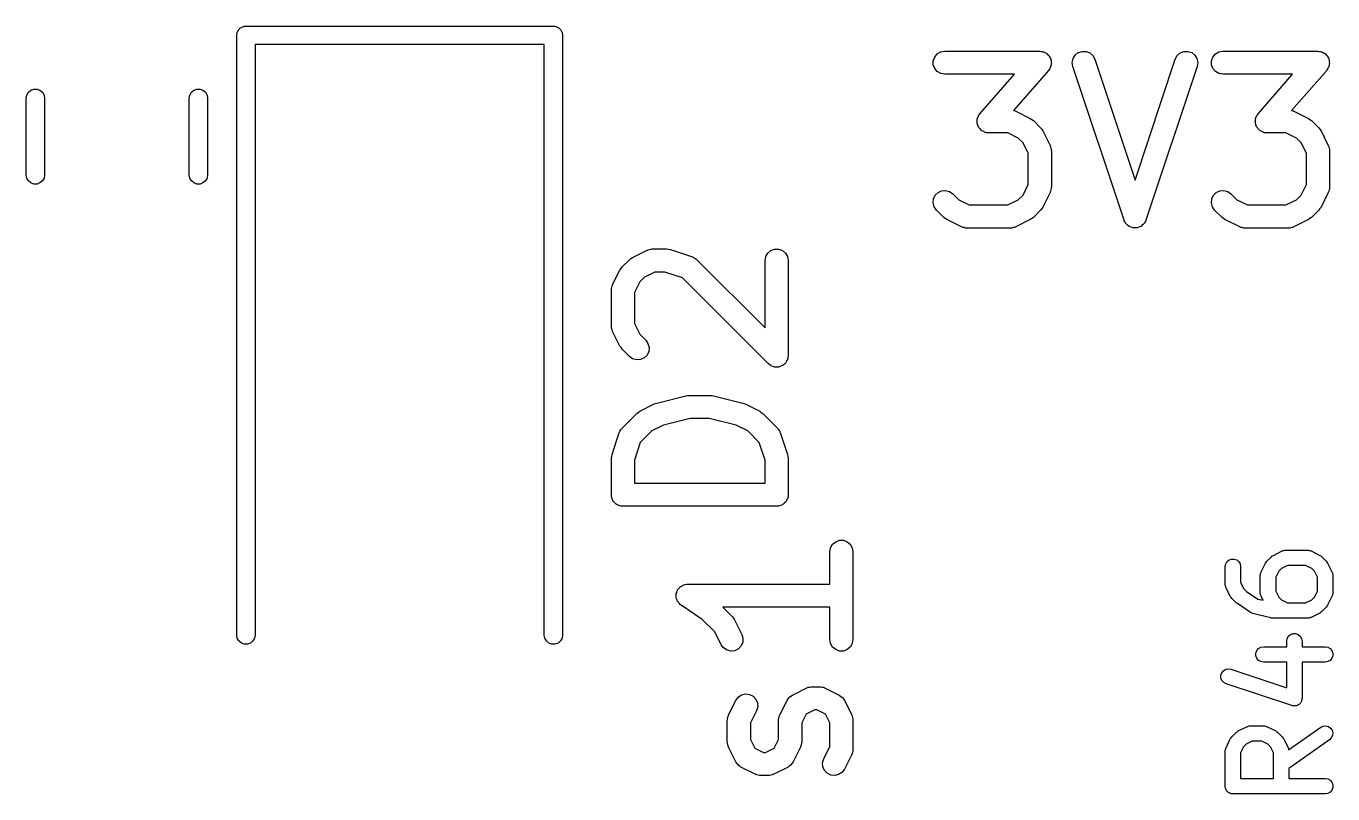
# Model space of a CAD drawing. Extents: x 83.4 to 168.1, y -157.3 to -85.4.
# Drawn here: x 112.59 to 121.09, y -116.19 to -111.19 of the extents above; entities that cross this region are included whole.
import ezdxf

# ---------------------------------------------------------------- set-up
doc = ezdxf.new("R2010")
doc.units = 0
doc.header["$MEASUREMENT"] = 0
doc.layers.add('BLACK', color=7, linetype='CONTINUOUS')

msp = doc.modelspace()

# ---------------------------------------------------------------- linework, layer by layer
at = {"layer": 'Black'}
for p, q in [((113.965, -111.244), (113.967, -111.24)), ((113.965, -111.25), (113.965, -111.244)), ((113.965, -111.255), (113.965, -111.25)), ((113.965, -115.155), (113.965, -111.255)), ((113.967, -111.24), (113.968, -111.234)), ((113.968, -111.234), (113.971, -111.23)), ((113.971, -111.23), (113.973, -111.225)), ((113.973, -111.225), (113.976, -111.221)), ((113.976, -111.221), (113.979, -111.216)), ((113.979, -111.216), (113.983, -111.213)), ((113.983, -111.213), (113.986, -111.209)), ((113.986, -111.209), (113.99, -111.206)), ((113.99, -111.206), (113.995, -111.203)), ((113.995, -111.203), (113.999, -111.201)), ((113.999, -111.201), (114.004, -111.199)), ((114.004, -111.199), (114.009, -111.198)), ((114.009, -111.198), (114.014, -111.196)), ((114.014, -111.196), (114.019, -111.196)), ((114.019, -111.196), (114.025, -111.195)), ((114.025, -111.195), (116.025, -111.195)), ((116.025, -111.195), (116.03, -111.196)), ((116.03, -111.196), (116.035, -111.196)), ((116.035, -111.196), (116.04, -111.198)), ((116.04, -111.198), (116.045, -111.199)), ((116.045, -111.199), (116.05, -111.201)), ((116.05, -111.201), (116.055, -111.203)), ((116.055, -111.203), (116.059, -111.206)), ((116.059, -111.206), (116.063, -111.209)), ((116.063, -111.209), (116.066, -111.213)), ((116.066, -111.213), (116.07, -111.216)), ((116.07, -111.216), (116.073, -111.221)), ((116.073, -111.221), (116.076, -111.225)), ((116.076, -111.225), (116.078, -111.23)), ((116.078, -111.23), (116.081, -111.234)), ((116.081, -111.234), (116.082, -111.24)), ((116.082, -111.24), (116.084, -111.244)), ((116.084, -111.244), (116.084, -111.25)), ((116.084, -111.25), (116.085, -111.255)), ((116.085, -111.255), (116.085, -115.155)), ((115.965, -111.315), (114.085, -111.315)), ((114.085, -111.315), (114.085, -115.155)), ((115.965, -115.155), (115.965, -111.315)), ((118.496, -111.42), (118.505, -111.396)), ((118.496, -111.446), (118.496, -111.42)), ((118.505, -111.396), (118.522, -111.376)), ((118.522, -111.376), (118.544, -111.363)), ((118.544, -111.363), (118.57, -111.358)), ((118.57, -111.358), (119.189, -111.358)), ((119.189, -111.358), (119.196, -111.36)), ((119.196, -111.36), (119.203, -111.36)), ((119.203, -111.36), (119.209, -111.362)), ((119.209, -111.362), (119.214, -111.363)), ((119.214, -111.363), (119.221, -111.366)), ((119.221, -111.366), (119.228, -111.369)), ((119.228, -111.369), (119.232, -111.373)), ((119.232, -111.373), (119.237, -111.376)), ((119.237, -111.376), (119.242, -111.381)), ((119.242, -111.381), (119.247, -111.386)), ((119.247, -111.386), (119.25, -111.391)), ((119.25, -111.391), (119.254, -111.396)), ((119.254, -111.396), (119.256, -111.403)), ((119.256, -111.403), (119.26, -111.409)), ((119.26, -111.409), (119.261, -111.415)), ((119.261, -111.415), (119.263, -111.42)), ((119.263, -111.42), (119.263, -111.428)), ((119.263, -111.428), (119.264, -111.435)), ((119.264, -111.435), (119.263, -111.44)), ((119.4, -111.431), (119.405, -111.406)), ((119.403, -111.457), (119.4, -111.431)), ((119.405, -111.406), (119.418, -111.384)), ((119.418, -111.384), (119.439, -111.367)), ((119.439, -111.367), (119.464, -111.359)), ((119.464, -111.359), (119.49, -111.36)), ((119.49, -111.36), (119.514, -111.369)), ((119.514, -111.369), (119.533, -111.387)), ((119.533, -111.387), (119.546, -111.41)), ((119.546, -111.41), (119.808, -112.196)), ((119.808, -112.196), (120.07, -111.41)), ((120.07, -111.41), (120.082, -111.387)), ((120.082, -111.387), (120.102, -111.369)), ((120.102, -111.369), (120.126, -111.36)), ((120.126, -111.36), (120.152, -111.359)), ((120.152, -111.359), (120.177, -111.367)), ((120.177, -111.367), (120.197, -111.384)), ((120.197, -111.384), (120.211, -111.406)), ((120.211, -111.406), (120.216, -111.431)), ((120.216, -111.431), (120.212, -111.457)), ((120.305, -111.42), (120.314, -111.396)), ((120.305, -111.446), (120.305, -111.42)), ((120.314, -111.396), (120.331, -111.376)), ((120.331, -111.376), (120.354, -111.363)), ((120.354, -111.363), (120.379, -111.358)), ((120.379, -111.358), (120.998, -111.358)), ((120.998, -111.358), (121.006, -111.36)), ((121.006, -111.36), (121.013, -111.36)), ((121.013, -111.36), (121.018, -111.362)), ((121.018, -111.362), (121.024, -111.363)), ((121.024, -111.363), (121.03, -111.366)), ((121.03, -111.366), (121.037, -111.369)), ((121.037, -111.369), (121.042, -111.373)), ((121.042, -111.373), (121.047, -111.376)), ((121.047, -111.376), (121.051, -111.381)), ((121.051, -111.381), (121.057, -111.386)), ((121.057, -111.386), (121.06, -111.391)), ((121.06, -111.391), (121.063, -111.396)), ((121.063, -111.396), (121.066, -111.403)), ((121.066, -111.403), (121.069, -111.409)), ((121.069, -111.409), (121.07, -111.415)), ((121.07, -111.415), (121.072, -111.42)), ((121.072, -111.42), (121.072, -111.428)), ((121.072, -111.428), (121.073, -111.435)), ((121.073, -111.435), (121.072, -111.44)), ((118.505, -111.471), (118.496, -111.446)), ((118.522, -111.491), (118.505, -111.471)), ((118.544, -111.504), (118.522, -111.491)), ((118.57, -111.508), (118.544, -111.504)), ((119.024, -111.508), (118.57, -111.508)), ((118.799, -111.765), (119.024, -111.508)), ((119.245, -111.483), (119.018, -111.743)), ((119.249, -111.476), (119.245, -111.483)), ((119.254, -111.471), (119.249, -111.476)), ((119.256, -111.465), (119.254, -111.471)), ((119.259, -111.46), (119.256, -111.465)), ((119.26, -111.453), (119.259, -111.46)), ((119.263, -111.446), (119.26, -111.453)), ((119.263, -111.44), (119.263, -111.446)), ((119.737, -112.457), (119.403, -111.457)), ((120.212, -111.457), (119.879, -112.457)), ((120.314, -111.471), (120.305, -111.446)), ((120.331, -111.491), (120.314, -111.471)), ((120.354, -111.504), (120.331, -111.491)), ((120.379, -111.508), (120.354, -111.504)), ((120.833, -111.508), (120.379, -111.508)), ((120.609, -111.765), (120.833, -111.508)), ((121.055, -111.483), (120.827, -111.743)), ((121.059, -111.476), (121.055, -111.483)), ((121.063, -111.471), (121.059, -111.476)), ((121.065, -111.465), (121.063, -111.471)), ((121.068, -111.46), (121.065, -111.465)), ((121.07, -111.453), (121.068, -111.46)), ((121.072, -111.446), (121.07, -111.453)), ((121.072, -111.44), (121.072, -111.446)), ((112.625, -111.611), (112.645, -111.604)), ((112.645, -111.604), (112.666, -111.604)), ((112.666, -111.604), (112.685, -111.611)), ((113.685, -111.611), (113.705, -111.604)), ((113.705, -111.604), (113.726, -111.604)), ((113.726, -111.604), (113.745, -111.611)), ((112.595, -111.663), (112.599, -111.643)), ((112.595, -112.163), (112.595, -111.663)), ((112.599, -111.643), (112.61, -111.625)), ((112.61, -111.625), (112.625, -111.611)), ((112.685, -111.611), (112.701, -111.625)), ((112.701, -111.625), (112.712, -111.643)), ((112.712, -111.643), (112.715, -111.663)), ((112.715, -111.663), (112.715, -112.163)), ((113.655, -111.663), (113.659, -111.643)), ((113.655, -112.163), (113.655, -111.663)), ((113.659, -111.643), (113.67, -111.625)), ((113.67, -111.625), (113.685, -111.611)), ((113.745, -111.611), (113.761, -111.625)), ((113.761, -111.625), (113.772, -111.643)), ((113.772, -111.643), (113.775, -111.663)), ((113.775, -111.663), (113.775, -112.163)), ((118.791, -111.777), (118.795, -111.771)), ((118.795, -111.771), (118.799, -111.765)), ((119.018, -111.743), (119.024, -111.744)), ((119.024, -111.744), (119.028, -111.746)), ((119.028, -111.746), (119.032, -111.747)), ((119.032, -111.747), (119.127, -111.795)), ((120.6, -111.777), (120.605, -111.771)), ((120.605, -111.771), (120.609, -111.765)), ((120.827, -111.743), (120.834, -111.744)), ((120.834, -111.744), (120.837, -111.746)), ((120.837, -111.746), (120.841, -111.747)), ((120.841, -111.747), (120.937, -111.795)), ((118.781, -111.813), (118.782, -111.807)), ((118.782, -111.82), (118.781, -111.813)), ((118.782, -111.801), (118.784, -111.794)), ((118.782, -111.807), (118.782, -111.801)), ((118.782, -111.827), (118.782, -111.82)), ((118.784, -111.833), (118.782, -111.827)), ((118.784, -111.794), (118.786, -111.787)), ((118.785, -111.838), (118.784, -111.833)), ((118.788, -111.845), (118.785, -111.838)), ((118.786, -111.787), (118.789, -111.782)), ((118.791, -111.852), (118.788, -111.845)), ((118.789, -111.782), (118.791, -111.777)), ((118.794, -111.856), (118.791, -111.852)), ((118.797, -111.861), (118.794, -111.856)), ((119.127, -111.795), (119.137, -111.802)), ((119.137, -111.802), (119.147, -111.809)), ((119.147, -111.809), (119.194, -111.856)), ((119.194, -111.856), (119.201, -111.866)), ((120.59, -111.813), (120.591, -111.807)), ((120.591, -111.82), (120.59, -111.813)), ((120.591, -111.801), (120.594, -111.794)), ((120.591, -111.807), (120.591, -111.801)), ((120.591, -111.827), (120.591, -111.82)), ((120.593, -111.833), (120.591, -111.827)), ((120.594, -111.838), (120.593, -111.833)), ((120.594, -111.794), (120.595, -111.787)), ((120.598, -111.845), (120.594, -111.838)), ((120.595, -111.787), (120.598, -111.782)), ((120.598, -111.782), (120.6, -111.777)), ((120.6, -111.852), (120.598, -111.845)), ((120.604, -111.856), (120.6, -111.852)), ((120.607, -111.861), (120.604, -111.856)), ((120.937, -111.795), (120.946, -111.802)), ((120.946, -111.802), (120.956, -111.809)), ((120.956, -111.809), (121.004, -111.856)), ((121.004, -111.856), (121.011, -111.866)), ((118.803, -111.866), (118.797, -111.861)), ((118.807, -111.872), (118.803, -111.866)), ((118.812, -111.875), (118.807, -111.872)), ((118.817, -111.878), (118.812, -111.875)), ((118.824, -111.881), (118.817, -111.878)), ((118.83, -111.885), (118.824, -111.881)), ((118.836, -111.886), (118.83, -111.885)), ((118.841, -111.888), (118.836, -111.886)), ((118.848, -111.888), (118.841, -111.888)), ((118.856, -111.889), (118.848, -111.888)), ((118.981, -111.889), (118.856, -111.889)), ((119.049, -111.923), (118.981, -111.889)), ((119.08, -111.954), (119.049, -111.923)), ((119.201, -111.866), (119.208, -111.876)), ((119.208, -111.876), (119.256, -111.971)), ((120.612, -111.866), (120.607, -111.861)), ((120.617, -111.872), (120.612, -111.866)), ((120.622, -111.875), (120.617, -111.872)), ((120.626, -111.878), (120.622, -111.875)), ((120.633, -111.881), (120.626, -111.878)), ((120.639, -111.885), (120.633, -111.881)), ((120.645, -111.886), (120.639, -111.885)), ((120.65, -111.888), (120.645, -111.886)), ((120.658, -111.888), (120.65, -111.888)), ((120.665, -111.889), (120.658, -111.888)), ((120.79, -111.889), (120.665, -111.889)), ((120.859, -111.923), (120.79, -111.889)), ((120.889, -111.954), (120.859, -111.923)), ((121.011, -111.866), (121.018, -111.876)), ((121.018, -111.876), (121.065, -111.971)), ((119.114, -112.022), (119.08, -111.954)), ((119.114, -112.225), (119.114, -112.022)), ((119.256, -111.971), (119.257, -111.975)), ((119.257, -111.975), (119.259, -111.979)), ((119.259, -111.979), (119.261, -111.988)), ((119.261, -111.988), (119.263, -111.996)), ((119.263, -111.996), (119.263, -112)), ((119.263, -112), (119.264, -112.005)), ((119.264, -112.005), (119.264, -112.243)), ((120.923, -112.022), (120.889, -111.954)), ((120.923, -112.225), (120.923, -112.022)), ((121.065, -111.971), (121.067, -111.975)), ((121.067, -111.975), (121.069, -111.979)), ((121.069, -111.979), (121.07, -111.988)), ((121.07, -111.988), (121.073, -111.996)), ((121.073, -111.996), (121.073, -112)), ((121.073, -112), (121.073, -112.005)), ((121.073, -112.005), (121.073, -112.243)), ((112.599, -112.184), (112.595, -112.163)), ((112.61, -112.202), (112.599, -112.184)), ((112.712, -112.184), (112.701, -112.202)), ((112.715, -112.163), (112.712, -112.184)), ((113.659, -112.184), (113.655, -112.163)), ((113.67, -112.202), (113.659, -112.184)), ((113.772, -112.184), (113.761, -112.202)), ((113.775, -112.163), (113.772, -112.184)), ((112.625, -112.215), (112.61, -112.202)), ((112.645, -112.222), (112.625, -112.215)), ((112.666, -112.222), (112.645, -112.222)), ((112.685, -112.215), (112.666, -112.222)), ((112.701, -112.202), (112.685, -112.215)), ((113.685, -112.215), (113.67, -112.202)), ((113.705, -112.222), (113.685, -112.215)), ((113.726, -112.222), (113.705, -112.222)), ((113.745, -112.215), (113.726, -112.222)), ((113.761, -112.202), (113.745, -112.215)), ((118.508, -112.295), (118.527, -112.277)), ((118.527, -112.277), (118.55, -112.266)), ((118.55, -112.266), (118.576, -112.263)), ((118.576, -112.263), (118.601, -112.27)), ((118.601, -112.27), (118.623, -112.285)), ((118.623, -112.285), (118.662, -112.324)), ((119.08, -112.294), (119.114, -112.225)), ((119.256, -112.276), (119.208, -112.372)), ((119.257, -112.272), (119.256, -112.276)), ((119.259, -112.268), (119.257, -112.272)), ((119.261, -112.26), (119.259, -112.268)), ((119.263, -112.251), (119.261, -112.26)), ((119.264, -112.243), (119.263, -112.247)), ((119.263, -112.247), (119.263, -112.251)), ((120.318, -112.295), (120.336, -112.277)), ((120.336, -112.277), (120.36, -112.266)), ((120.36, -112.266), (120.386, -112.263)), ((120.386, -112.263), (120.411, -112.27)), ((120.411, -112.27), (120.432, -112.285)), ((120.432, -112.285), (120.471, -112.324)), ((120.889, -112.294), (120.923, -112.225)), ((121.065, -112.276), (121.018, -112.372)), ((121.067, -112.272), (121.065, -112.276)), ((121.069, -112.268), (121.067, -112.272)), ((121.07, -112.26), (121.069, -112.268)), ((121.073, -112.251), (121.07, -112.26)), ((121.073, -112.243), (121.073, -112.247)), ((121.073, -112.247), (121.073, -112.251)), ((118.495, -112.345), (118.497, -112.319)), ((118.502, -112.37), (118.495, -112.345)), ((118.497, -112.319), (118.508, -112.295)), ((118.517, -112.391), (118.502, -112.37)), ((118.662, -112.324), (118.73, -112.358)), ((118.73, -112.358), (118.981, -112.358)), ((118.981, -112.358), (119.049, -112.324)), ((119.049, -112.324), (119.08, -112.294)), ((120.305, -112.345), (120.307, -112.319)), ((120.311, -112.37), (120.305, -112.345)), ((120.307, -112.319), (120.318, -112.295)), ((120.326, -112.391), (120.311, -112.37)), ((120.471, -112.324), (120.54, -112.358)), ((120.54, -112.358), (120.79, -112.358)), ((120.79, -112.358), (120.859, -112.324)), ((120.859, -112.324), (120.889, -112.294)), ((118.564, -112.439), (118.517, -112.391)), ((118.574, -112.446), (118.564, -112.439)), ((118.584, -112.453), (118.574, -112.446)), ((118.679, -112.5), (118.584, -112.453)), ((119.127, -112.453), (119.032, -112.5)), ((119.137, -112.446), (119.127, -112.453)), ((119.147, -112.439), (119.137, -112.446)), ((119.194, -112.391), (119.147, -112.439)), ((119.201, -112.381), (119.194, -112.391)), ((119.208, -112.372), (119.201, -112.381)), ((120.374, -112.439), (120.326, -112.391)), ((120.384, -112.446), (120.374, -112.439)), ((120.393, -112.453), (120.384, -112.446)), ((120.489, -112.5), (120.393, -112.453)), ((120.937, -112.453), (120.841, -112.5)), ((120.946, -112.446), (120.937, -112.453)), ((120.956, -112.439), (120.946, -112.446)), ((121.004, -112.391), (120.956, -112.439)), ((121.011, -112.381), (121.004, -112.391)), ((121.018, -112.372), (121.011, -112.381)), ((118.683, -112.502), (118.679, -112.5)), ((118.687, -112.504), (118.683, -112.502)), ((118.696, -112.505), (118.687, -112.504)), ((118.704, -112.508), (118.696, -112.505)), ((118.708, -112.508), (118.704, -112.508)), ((118.713, -112.508), (118.708, -112.508)), ((118.998, -112.508), (118.713, -112.508)), ((119.003, -112.508), (118.998, -112.508)), ((119.007, -112.508), (119.003, -112.508)), ((119.015, -112.505), (119.007, -112.508)), ((119.024, -112.504), (119.015, -112.505)), ((119.028, -112.502), (119.024, -112.504)), ((119.032, -112.5), (119.028, -112.502)), ((119.738, -112.459), (119.737, -112.457)), ((119.738, -112.461), (119.738, -112.459)), ((119.744, -112.47), (119.738, -112.461)), ((119.749, -112.48), (119.744, -112.47)), ((119.751, -112.481), (119.749, -112.48)), ((119.752, -112.483), (119.751, -112.481)), ((119.76, -112.49), (119.752, -112.483)), ((119.769, -112.497), (119.76, -112.49)), ((119.771, -112.498), (119.769, -112.497)), ((119.772, -112.499), (119.771, -112.498)), ((119.783, -112.503), (119.772, -112.499)), ((119.793, -112.507), (119.783, -112.503)), ((119.795, -112.507), (119.793, -112.507)), ((119.797, -112.507), (119.795, -112.507)), ((119.808, -112.507), (119.797, -112.507)), ((119.819, -112.507), (119.808, -112.507)), ((119.821, -112.507), (119.819, -112.507)), ((119.823, -112.507), (119.821, -112.507)), ((119.833, -112.503), (119.823, -112.507)), ((119.844, -112.499), (119.833, -112.503)), ((119.845, -112.498), (119.844, -112.499)), ((119.847, -112.497), (119.845, -112.498)), ((119.855, -112.49), (119.847, -112.497)), ((119.864, -112.483), (119.855, -112.49)), ((119.865, -112.481), (119.864, -112.483)), ((119.867, -112.48), (119.865, -112.481)), ((119.872, -112.47), (119.867, -112.48)), ((119.878, -112.461), (119.872, -112.47)), ((119.879, -112.457), (119.878, -112.459)), ((119.878, -112.459), (119.878, -112.461)), ((120.493, -112.502), (120.489, -112.5)), ((120.497, -112.504), (120.493, -112.502)), ((120.505, -112.505), (120.497, -112.504)), ((120.514, -112.508), (120.505, -112.505)), ((120.518, -112.508), (120.514, -112.508)), ((120.522, -112.508), (120.518, -112.508)), ((120.808, -112.508), (120.522, -112.508)), ((120.812, -112.508), (120.808, -112.508)), ((120.816, -112.508), (120.812, -112.508)), ((120.825, -112.505), (120.816, -112.508)), ((120.834, -112.504), (120.825, -112.505)), ((120.837, -112.502), (120.834, -112.504)), ((120.841, -112.5), (120.837, -112.502)), ((116.519, -112.714), (116.529, -112.707)), ((116.529, -112.707), (116.539, -112.7)), ((116.539, -112.7), (116.634, -112.652)), ((116.634, -112.652), (116.638, -112.651)), ((116.638, -112.651), (116.642, -112.649)), ((116.642, -112.649), (116.65, -112.647)), ((116.65, -112.647), (116.659, -112.645)), ((116.659, -112.645), (116.663, -112.645)), ((116.663, -112.645), (116.667, -112.644)), ((116.667, -112.644), (116.763, -112.644)), ((116.763, -112.644), (116.774, -112.646)), ((116.774, -112.646), (116.786, -112.648)), ((116.786, -112.648), (116.929, -112.696)), ((116.929, -112.696), (116.933, -112.698)), ((116.933, -112.698), (116.937, -112.699)), ((116.937, -112.699), (116.944, -112.704)), ((116.944, -112.704), (116.952, -112.708)), ((116.952, -112.708), (116.955, -112.711)), ((117.402, -112.719), (117.406, -112.694)), ((117.406, -112.694), (117.419, -112.671)), ((117.419, -112.671), (117.439, -112.654)), ((117.439, -112.654), (117.464, -112.645)), ((117.464, -112.645), (117.49, -112.645)), ((117.49, -112.645), (117.514, -112.654)), ((117.514, -112.654), (117.534, -112.671)), ((117.534, -112.671), (117.547, -112.694)), ((117.547, -112.694), (117.552, -112.719)), ((116.41, -112.876), (116.457, -112.781)), ((116.457, -112.781), (116.465, -112.771)), ((116.465, -112.771), (116.471, -112.761)), ((116.471, -112.761), (116.519, -112.714)), ((116.685, -112.794), (116.617, -112.828)), ((116.75, -112.794), (116.685, -112.794)), ((116.865, -112.832), (116.75, -112.794)), ((116.955, -112.711), (116.958, -112.714)), ((116.958, -112.714), (117.402, -113.157)), ((117.402, -113.157), (117.402, -112.719)), ((117.552, -112.719), (117.552, -113.338)), ((116.406, -112.884), (116.409, -112.88)), ((116.409, -112.88), (116.41, -112.876)), ((116.586, -112.859), (116.552, -112.927)), ((116.617, -112.828), (116.586, -112.859)), ((117.424, -113.391), (116.865, -112.832)), ((116.402, -112.901), (116.405, -112.893)), ((116.403, -112.905), (116.402, -112.901)), ((116.402, -112.91), (116.403, -112.905)), ((116.402, -113.148), (116.402, -112.91)), ((116.405, -112.893), (116.406, -112.884)), ((116.552, -112.927), (116.552, -113.13)), ((116.552, -113.13), (116.586, -113.199)), ((116.403, -113.152), (116.402, -113.148)), ((116.402, -113.156), (116.403, -113.152)), ((116.405, -113.165), (116.402, -113.156)), ((116.406, -113.173), (116.405, -113.165)), ((116.409, -113.177), (116.406, -113.173)), ((116.41, -113.181), (116.409, -113.177)), ((116.457, -113.277), (116.41, -113.181)), ((116.586, -113.199), (116.625, -113.238)), ((116.465, -113.286), (116.457, -113.277)), ((116.471, -113.296), (116.465, -113.286)), ((116.519, -113.344), (116.471, -113.296)), ((116.625, -113.238), (116.64, -113.259)), ((116.64, -113.259), (116.647, -113.284)), ((116.647, -113.284), (116.645, -113.31)), ((116.54, -113.359), (116.519, -113.344)), ((116.566, -113.365), (116.54, -113.359)), ((116.592, -113.363), (116.566, -113.365)), ((116.615, -113.352), (116.592, -113.363)), ((116.634, -113.334), (116.615, -113.352)), ((116.645, -113.31), (116.634, -113.334)), ((117.534, -113.386), (117.527, -113.393)), ((117.536, -113.384), (117.534, -113.386)), ((117.538, -113.381), (117.536, -113.384)), ((117.542, -113.372), (117.538, -113.381)), ((117.547, -113.364), (117.542, -113.372)), ((117.548, -113.361), (117.547, -113.364)), ((117.549, -113.358), (117.548, -113.361)), ((117.55, -113.348), (117.549, -113.358)), ((117.552, -113.338), (117.55, -113.348)), ((117.432, -113.397), (117.424, -113.391)), ((117.439, -113.403), (117.432, -113.397)), ((117.442, -113.404), (117.439, -113.403)), ((117.445, -113.406), (117.442, -113.404)), ((117.455, -113.409), (117.445, -113.406)), ((117.464, -113.412), (117.455, -113.409)), ((117.467, -113.412), (117.464, -113.412)), ((117.47, -113.413), (117.467, -113.412)), ((117.48, -113.412), (117.47, -113.413)), ((117.49, -113.412), (117.48, -113.412)), ((117.493, -113.411), (117.49, -113.412)), ((117.496, -113.411), (117.493, -113.411)), ((117.505, -113.407), (117.496, -113.411)), ((117.514, -113.403), (117.505, -113.407)), ((117.517, -113.401), (117.514, -113.403)), ((117.52, -113.4), (117.517, -113.401)), ((117.527, -113.393), (117.52, -113.4)), ((116.697, -113.646), (116.887, -113.599)), ((116.887, -113.599), (116.896, -113.598)), ((116.896, -113.598), (116.905, -113.597)), ((116.905, -113.597), (117.048, -113.597)), ((117.048, -113.597), (117.057, -113.598)), ((117.057, -113.598), (117.067, -113.599)), ((117.067, -113.599), (117.257, -113.646)), ((116.471, -113.809), (116.567, -113.714)), ((116.567, -113.714), (116.577, -113.707)), ((116.577, -113.707), (116.586, -113.7)), ((116.586, -113.7), (116.681, -113.652)), ((116.681, -113.652), (116.689, -113.65)), ((116.689, -113.65), (116.697, -113.646)), ((117.257, -113.646), (117.264, -113.65)), ((117.264, -113.65), (117.272, -113.652)), ((117.272, -113.652), (117.368, -113.7)), ((117.368, -113.7), (117.377, -113.707)), ((117.377, -113.707), (117.387, -113.714)), ((117.387, -113.714), (117.482, -113.809)), ((116.462, -113.823), (116.466, -113.815)), ((116.466, -113.815), (116.469, -113.813)), ((116.469, -113.813), (116.471, -113.809)), ((116.741, -113.79), (116.664, -113.828)), ((116.915, -113.747), (116.741, -113.79)), ((117.039, -113.747), (116.915, -113.747)), ((117.213, -113.79), (117.039, -113.747)), ((117.29, -113.828), (117.213, -113.79)), ((117.482, -113.809), (117.485, -113.813)), ((117.485, -113.813), (117.488, -113.815)), ((117.488, -113.815), (117.492, -113.823)), ((116.406, -113.981), (116.453, -113.838)), ((116.453, -113.838), (116.455, -113.835)), ((116.455, -113.835), (116.457, -113.83)), ((116.457, -113.83), (116.462, -113.823)), ((116.664, -113.828), (116.59, -113.903)), ((117.364, -113.903), (117.29, -113.828)), ((117.492, -113.823), (117.497, -113.83)), ((117.497, -113.83), (117.498, -113.835)), ((117.498, -113.835), (117.5, -113.838)), ((117.5, -113.838), (117.548, -113.981)), ((116.404, -113.993), (116.406, -113.981)), ((116.59, -113.903), (116.552, -114.017)), ((117.402, -114.017), (117.364, -113.903)), ((117.548, -113.981), (117.55, -113.993)), ((116.402, -114.005), (116.404, -113.993)), ((116.402, -114.243), (116.402, -114.005)), ((116.552, -114.017), (116.552, -114.168)), ((117.402, -114.168), (117.402, -114.017)), ((117.55, -113.993), (117.552, -114.005)), ((117.552, -114.005), (117.552, -114.243)), ((116.552, -114.168), (117.402, -114.168)), ((116.403, -114.249), (116.402, -114.243)), ((116.403, -114.256), (116.403, -114.249)), ((116.405, -114.262), (116.403, -114.256)), ((116.406, -114.269), (116.405, -114.262)), ((116.41, -114.274), (116.406, -114.269)), ((116.412, -114.281), (116.41, -114.274)), ((116.416, -114.286), (116.412, -114.281)), ((116.419, -114.291), (116.416, -114.286)), ((116.424, -114.295), (116.419, -114.291)), ((116.429, -114.3), (116.424, -114.295)), ((116.434, -114.304), (116.429, -114.3)), ((116.439, -114.308), (116.434, -114.304)), ((116.446, -114.31), (116.439, -114.308)), ((116.451, -114.313), (116.446, -114.31)), ((116.458, -114.315), (116.451, -114.313)), ((116.464, -114.317), (116.458, -114.315)), ((116.47, -114.317), (116.464, -114.317)), ((116.477, -114.318), (116.47, -114.317)), ((117.477, -114.318), (116.477, -114.318)), ((117.483, -114.317), (117.477, -114.318)), ((117.49, -114.317), (117.483, -114.317)), ((117.496, -114.315), (117.49, -114.317)), ((117.503, -114.313), (117.496, -114.315)), ((117.508, -114.31), (117.503, -114.313)), ((117.514, -114.308), (117.508, -114.31)), ((117.519, -114.304), (117.514, -114.308)), ((117.525, -114.3), (117.519, -114.304)), ((117.529, -114.295), (117.525, -114.3)), ((117.534, -114.291), (117.529, -114.295)), ((117.538, -114.286), (117.534, -114.291)), ((117.542, -114.281), (117.538, -114.286)), ((117.544, -114.274), (117.542, -114.281)), ((117.547, -114.269), (117.544, -114.274)), ((117.549, -114.262), (117.547, -114.269)), ((117.551, -114.256), (117.549, -114.262)), ((117.552, -114.243), (117.551, -114.249)), ((117.551, -114.249), (117.551, -114.256)), ((117.828, -114.588), (117.841, -114.565)), ((117.841, -114.565), (117.861, -114.548)), ((117.861, -114.548), (117.885, -114.539)), ((117.885, -114.539), (117.911, -114.539)), ((117.911, -114.539), (117.936, -114.548)), ((117.936, -114.548), (117.956, -114.565)), ((117.956, -114.565), (117.969, -114.588)), ((117.823, -114.613), (117.828, -114.588)), ((117.823, -114.824), (117.823, -114.613)), ((117.969, -114.588), (117.973, -114.613)), ((117.973, -114.613), (117.973, -115.185)), ((120.42, -114.667), (120.436, -114.661)), ((120.436, -114.661), (120.453, -114.661)), ((120.453, -114.661), (120.47, -114.667)), ((120.666, -114.675), (120.695, -114.646)), ((120.695, -114.646), (120.701, -114.641)), ((120.701, -114.641), (120.708, -114.637)), ((120.708, -114.637), (120.765, -114.608)), ((120.765, -114.608), (120.768, -114.607)), ((120.768, -114.607), (120.77, -114.606)), ((120.77, -114.606), (120.776, -114.605)), ((120.776, -114.605), (120.782, -114.603)), ((120.782, -114.603), (120.785, -114.603)), ((120.785, -114.603), (120.787, -114.603)), ((120.787, -114.603), (120.93, -114.603)), ((120.93, -114.603), (120.933, -114.603)), ((120.933, -114.603), (120.936, -114.603)), ((120.936, -114.603), (120.942, -114.605)), ((120.942, -114.605), (120.947, -114.606)), ((120.947, -114.606), (120.95, -114.607)), ((120.95, -114.607), (120.953, -114.608)), ((120.953, -114.608), (121.01, -114.637)), ((121.01, -114.637), (121.016, -114.641)), ((121.016, -114.641), (121.023, -114.646)), ((121.023, -114.646), (121.051, -114.675)), ((120.395, -114.71), (120.398, -114.693)), ((120.395, -114.824), (120.395, -114.71)), ((120.398, -114.693), (120.406, -114.678)), ((120.406, -114.678), (120.42, -114.667)), ((120.47, -114.667), (120.483, -114.678)), ((120.483, -114.678), (120.492, -114.693)), ((120.492, -114.693), (120.495, -114.71)), ((120.495, -114.71), (120.495, -114.812)), ((120.625, -114.756), (120.626, -114.75)), ((120.626, -114.75), (120.628, -114.747)), ((120.628, -114.745), (120.657, -114.688)), ((120.628, -114.747), (120.628, -114.745)), ((120.657, -114.688), (120.662, -114.681)), ((120.662, -114.681), (120.666, -114.675)), ((120.743, -114.74), (120.723, -114.779)), ((120.76, -114.722), (120.743, -114.74)), ((120.799, -114.703), (120.76, -114.722)), ((120.918, -114.703), (120.799, -114.703)), ((120.958, -114.722), (120.918, -114.703)), ((120.975, -114.74), (120.958, -114.722)), ((120.995, -114.779), (120.975, -114.74)), ((121.051, -114.675), (121.056, -114.681)), ((121.056, -114.681), (121.061, -114.688)), ((121.061, -114.688), (121.089, -114.745)), ((121.089, -114.745), (121.09, -114.747)), ((121.09, -114.747), (121.092, -114.75)), ((121.092, -114.75), (121.093, -114.756)), ((116.858, -114.837), (116.865, -114.832)), ((116.865, -114.832), (116.869, -114.831)), ((116.869, -114.831), (116.872, -114.829)), ((116.872, -114.829), (116.881, -114.827)), ((116.881, -114.827), (116.89, -114.824)), ((116.89, -114.824), (116.894, -114.825)), ((116.894, -114.825), (116.898, -114.824)), ((116.898, -114.824), (117.823, -114.824)), ((120.395, -114.827), (120.395, -114.824)), ((120.395, -114.83), (120.395, -114.827)), ((120.397, -114.836), (120.395, -114.83)), ((120.495, -114.812), (120.514, -114.852)), ((120.623, -114.761), (120.625, -114.756)), ((120.624, -114.764), (120.623, -114.761)), ((120.623, -114.767), (120.624, -114.764)), ((120.623, -114.881), (120.623, -114.767)), ((120.723, -114.779), (120.723, -114.87)), ((120.995, -114.87), (120.995, -114.779)), ((121.093, -114.756), (121.094, -114.761)), ((121.094, -114.761), (121.094, -114.764)), ((121.094, -114.764), (121.095, -114.767)), ((121.095, -114.767), (121.095, -114.881)), ((116.823, -114.894), (116.824, -114.89)), ((116.824, -114.903), (116.823, -114.894)), ((116.824, -114.886), (116.827, -114.878)), ((116.824, -114.89), (116.824, -114.886)), ((116.824, -114.912), (116.824, -114.903)), ((116.826, -114.916), (116.824, -114.912)), ((116.826, -114.92), (116.826, -114.916)), ((116.83, -114.928), (116.826, -114.92)), ((116.827, -114.878), (116.829, -114.869)), ((116.829, -114.869), (116.832, -114.865)), ((116.832, -114.865), (116.833, -114.861)), ((116.833, -114.861), (116.839, -114.855)), ((116.839, -114.855), (116.844, -114.847)), ((116.844, -114.847), (116.847, -114.845)), ((116.847, -114.845), (116.85, -114.842)), ((116.85, -114.842), (116.858, -114.837)), ((120.398, -114.841), (120.397, -114.836)), ((120.399, -114.844), (120.398, -114.841)), ((120.4, -114.847), (120.399, -114.844)), ((120.428, -114.904), (120.4, -114.847)), ((120.433, -114.91), (120.428, -114.904)), ((120.438, -114.917), (120.433, -114.91)), ((120.466, -114.945), (120.438, -114.917)), ((120.514, -114.852), (120.534, -114.871)), ((120.534, -114.871), (120.608, -114.921)), ((120.624, -114.884), (120.623, -114.881)), ((120.623, -114.887), (120.624, -114.884)), ((120.625, -114.893), (120.623, -114.887)), ((120.626, -114.898), (120.625, -114.893)), ((120.628, -114.901), (120.626, -114.898)), ((120.628, -114.904), (120.628, -114.901)), ((120.641, -114.929), (120.628, -114.904)), ((120.723, -114.87), (120.743, -114.909)), ((120.743, -114.909), (120.76, -114.926)), ((120.958, -114.926), (120.975, -114.909)), ((120.975, -114.909), (120.995, -114.87)), ((121.089, -114.904), (121.061, -114.961)), ((121.09, -114.901), (121.089, -114.904)), ((121.092, -114.898), (121.09, -114.901)), ((121.093, -114.893), (121.092, -114.898)), ((121.094, -114.887), (121.093, -114.893)), ((121.095, -114.881), (121.094, -114.884)), ((121.094, -114.884), (121.094, -114.887)), ((116.833, -114.936), (116.83, -114.928)), ((116.836, -114.94), (116.833, -114.936)), ((116.838, -114.943), (116.836, -114.94)), ((116.844, -114.95), (116.838, -114.943)), ((116.85, -114.956), (116.844, -114.95)), ((116.853, -114.959), (116.85, -114.956)), ((116.856, -114.961), (116.853, -114.959)), ((116.993, -115.053), (116.856, -114.961)), ((117.823, -114.974), (117.127, -114.974)), ((117.127, -114.974), (117.189, -115.036)), ((117.823, -115.185), (117.823, -114.974)), ((120.47, -114.948), (120.466, -114.945)), ((120.474, -114.951), (120.47, -114.948)), ((120.56, -115.009), (120.474, -114.951)), ((120.608, -114.921), (120.641, -114.929)), ((120.76, -114.926), (120.799, -114.946)), ((120.799, -114.946), (120.918, -114.946)), ((120.918, -114.946), (120.958, -114.926)), ((121.023, -115.002), (121.016, -115.007)), ((121.051, -114.974), (121.023, -115.002)), ((121.056, -114.967), (121.051, -114.974)), ((121.061, -114.961), (121.056, -114.967)), ((117.075, -115.134), (116.993, -115.053)), ((117.189, -115.036), (117.196, -115.046)), ((117.196, -115.046), (117.203, -115.056)), ((117.203, -115.056), (117.251, -115.151)), ((120.567, -115.012), (120.56, -115.009)), ((120.575, -115.016), (120.567, -115.012)), ((120.69, -115.044), (120.575, -115.016)), ((120.696, -115.045), (120.69, -115.044)), ((120.702, -115.046), (120.696, -115.045)), ((120.93, -115.046), (120.702, -115.046)), ((120.933, -115.045), (120.93, -115.046)), ((120.936, -115.045), (120.933, -115.045)), ((120.942, -115.044), (120.936, -115.045)), ((120.947, -115.043), (120.942, -115.044)), ((120.95, -115.041), (120.947, -115.043)), ((120.953, -115.04), (120.95, -115.041)), ((121.01, -115.012), (120.953, -115.04)), ((121.016, -115.007), (121.01, -115.012)), ((113.968, -115.175), (113.965, -115.155)), ((113.979, -115.193), (113.968, -115.175)), ((114.081, -115.175), (114.07, -115.193)), ((114.085, -115.155), (114.081, -115.175)), ((115.968, -115.175), (115.965, -115.155)), ((115.979, -115.193), (115.968, -115.175)), ((116.081, -115.175), (116.07, -115.193)), ((116.085, -115.155), (116.081, -115.175)), ((117.117, -115.218), (117.075, -115.134)), ((117.251, -115.151), (117.258, -115.176)), ((120.798, -115.178), (120.806, -115.163)), ((120.806, -115.163), (120.82, -115.152)), ((120.82, -115.152), (120.836, -115.146)), ((120.836, -115.146), (120.853, -115.146)), ((120.853, -115.146), (120.87, -115.152)), ((120.87, -115.152), (120.883, -115.163)), ((120.883, -115.163), (120.892, -115.178)), ((113.995, -115.207), (113.979, -115.193)), ((114.014, -115.214), (113.995, -115.207)), ((114.035, -115.214), (114.014, -115.214)), ((114.055, -115.207), (114.035, -115.214)), ((114.07, -115.193), (114.055, -115.207)), ((115.995, -115.207), (115.979, -115.193)), ((116.014, -115.214), (115.995, -115.207)), ((116.035, -115.214), (116.014, -115.214)), ((116.055, -115.207), (116.035, -115.214)), ((116.07, -115.193), (116.055, -115.207)), ((117.132, -115.239), (117.117, -115.218)), ((117.154, -115.254), (117.132, -115.239)), ((117.179, -115.26), (117.154, -115.254)), ((117.205, -115.257), (117.179, -115.26)), ((117.228, -115.245), (117.205, -115.257)), ((117.246, -115.226), (117.228, -115.245)), ((117.257, -115.202), (117.246, -115.226)), ((117.258, -115.176), (117.257, -115.202)), ((117.828, -115.21), (117.823, -115.185)), ((117.841, -115.233), (117.828, -115.21)), ((117.861, -115.25), (117.841, -115.233)), ((117.885, -115.259), (117.861, -115.25)), ((117.911, -115.259), (117.885, -115.259)), ((117.936, -115.25), (117.911, -115.259)), ((117.956, -115.233), (117.936, -115.25)), ((117.969, -115.21), (117.956, -115.233)), ((117.973, -115.185), (117.969, -115.21)), ((120.595, -115.273), (120.601, -115.256)), ((120.601, -115.256), (120.612, -115.243)), ((120.612, -115.243), (120.627, -115.234)), ((120.627, -115.234), (120.645, -115.231)), ((120.645, -115.231), (120.795, -115.231)), ((120.795, -115.196), (120.798, -115.178)), ((120.795, -115.231), (120.795, -115.196)), ((120.892, -115.178), (120.895, -115.196)), ((120.895, -115.196), (120.895, -115.231)), ((120.895, -115.231), (121.045, -115.231)), ((121.045, -115.231), (121.062, -115.234)), ((121.062, -115.234), (121.077, -115.243)), ((121.077, -115.243), (121.088, -115.256)), ((121.088, -115.256), (121.094, -115.273)), ((120.595, -115.29), (120.595, -115.273)), ((120.601, -115.306), (120.595, -115.29)), ((120.612, -115.32), (120.601, -115.306)), ((120.627, -115.328), (120.612, -115.32)), ((120.645, -115.331), (120.627, -115.328)), ((120.795, -115.331), (120.645, -115.331)), ((120.795, -115.498), (120.795, -115.331)), ((121.045, -115.331), (120.895, -115.331)), ((120.895, -115.331), (120.895, -115.567)), ((121.062, -115.328), (121.045, -115.331)), ((121.077, -115.32), (121.062, -115.328)), ((121.088, -115.306), (121.077, -115.32)), ((121.094, -115.29), (121.088, -115.306)), ((121.094, -115.273), (121.094, -115.29)), ((120.366, -115.417), (120.372, -115.4)), ((120.367, -115.434), (120.366, -115.417)), ((120.372, -115.4), (120.383, -115.387)), ((120.383, -115.387), (120.398, -115.378)), ((120.398, -115.378), (120.415, -115.374)), ((120.415, -115.374), (120.432, -115.377)), ((120.432, -115.377), (120.795, -115.498)), ((117.579, -115.546), (117.674, -115.499)), ((117.674, -115.499), (117.678, -115.497)), ((117.678, -115.497), (117.682, -115.495)), ((117.682, -115.495), (117.691, -115.494)), ((117.691, -115.494), (117.699, -115.491)), ((117.699, -115.491), (117.703, -115.491)), ((117.703, -115.491), (117.708, -115.491)), ((117.708, -115.491), (117.755, -115.491)), ((117.755, -115.491), (117.759, -115.491)), ((117.759, -115.491), (117.764, -115.491)), ((117.764, -115.491), (117.772, -115.494)), ((117.772, -115.494), (117.781, -115.495)), ((117.781, -115.495), (117.785, -115.497)), ((117.785, -115.497), (117.789, -115.499)), ((117.789, -115.499), (117.884, -115.546)), ((120.373, -115.45), (120.367, -115.434)), ((120.385, -115.463), (120.373, -115.45)), ((120.4, -115.472), (120.385, -115.463)), ((120.829, -115.614), (120.4, -115.472)), ((117.164, -115.675), (117.212, -115.58)), ((117.212, -115.58), (117.227, -115.559)), ((117.227, -115.559), (117.249, -115.544)), ((117.249, -115.544), (117.275, -115.538)), ((117.275, -115.538), (117.3, -115.541)), ((117.3, -115.541), (117.324, -115.553)), ((117.324, -115.553), (117.342, -115.572)), ((117.342, -115.572), (117.352, -115.596)), ((117.352, -115.596), (117.354, -115.622)), ((117.498, -115.675), (117.545, -115.58)), ((117.545, -115.58), (117.552, -115.571)), ((117.552, -115.571), (117.558, -115.562)), ((117.558, -115.562), (117.56, -115.56)), ((117.56, -115.56), (117.561, -115.559)), ((117.561, -115.559), (117.57, -115.553)), ((117.57, -115.553), (117.579, -115.546)), ((117.884, -115.546), (117.893, -115.553)), ((117.893, -115.553), (117.902, -115.559)), ((117.902, -115.559), (117.903, -115.56)), ((117.903, -115.56), (117.905, -115.562)), ((117.905, -115.562), (117.911, -115.571)), ((117.911, -115.571), (117.918, -115.58)), ((117.918, -115.58), (117.965, -115.675)), ((120.883, -115.599), (120.88, -115.602)), ((120.885, -115.595), (120.883, -115.599)), ((120.888, -115.591), (120.885, -115.595)), ((120.89, -115.587), (120.888, -115.591)), ((120.892, -115.584), (120.89, -115.587)), ((120.894, -115.574), (120.892, -115.579)), ((120.892, -115.579), (120.892, -115.584)), ((120.895, -115.567), (120.894, -115.571)), ((120.894, -115.571), (120.894, -115.574)), ((117.159, -115.692), (117.161, -115.683)), ((117.161, -115.683), (117.163, -115.679)), ((117.163, -115.679), (117.164, -115.675)), ((117.346, -115.647), (117.306, -115.726)), ((117.354, -115.622), (117.346, -115.647)), ((117.493, -115.692), (117.494, -115.683)), ((117.494, -115.683), (117.496, -115.679)), ((117.496, -115.679), (117.498, -115.675)), ((117.668, -115.669), (117.64, -115.726)), ((117.725, -115.641), (117.668, -115.669)), ((117.738, -115.641), (117.725, -115.641)), ((117.795, -115.669), (117.738, -115.641)), ((117.823, -115.726), (117.795, -115.669)), ((117.965, -115.675), (117.966, -115.679)), ((117.966, -115.679), (117.969, -115.683)), ((117.969, -115.683), (117.97, -115.692)), ((120.832, -115.615), (120.829, -115.614)), ((120.836, -115.616), (120.832, -115.615)), ((120.841, -115.616), (120.836, -115.616)), ((120.846, -115.617), (120.841, -115.616)), ((120.85, -115.616), (120.846, -115.617)), ((120.853, -115.616), (120.85, -115.616)), ((120.858, -115.615), (120.853, -115.616)), ((120.863, -115.614), (120.858, -115.615)), ((120.866, -115.612), (120.863, -115.614)), ((120.87, -115.61), (120.866, -115.612)), ((120.873, -115.607), (120.87, -115.61)), ((120.878, -115.604), (120.873, -115.607)), ((120.88, -115.602), (120.878, -115.604)), ((117.156, -115.709), (117.157, -115.704)), ((117.156, -115.851), (117.156, -115.709)), ((117.157, -115.7), (117.159, -115.692)), ((117.157, -115.704), (117.157, -115.7)), ((117.306, -115.726), (117.306, -115.834)), ((117.49, -115.7), (117.493, -115.692)), ((117.49, -115.704), (117.49, -115.7)), ((117.49, -115.709), (117.49, -115.704)), ((117.49, -115.834), (117.49, -115.709)), ((117.64, -115.726), (117.64, -115.851)), ((117.823, -115.881), (117.823, -115.726)), ((117.97, -115.692), (117.973, -115.7)), ((117.973, -115.7), (117.972, -115.704)), ((117.972, -115.704), (117.973, -115.709)), ((117.973, -115.709), (117.973, -115.899)), ((120.479, -115.779), (120.536, -115.751)), ((120.536, -115.751), (120.539, -115.75)), ((120.539, -115.75), (120.542, -115.749)), ((120.542, -115.749), (120.547, -115.748)), ((120.547, -115.748), (120.553, -115.746)), ((120.553, -115.746), (120.556, -115.746)), ((120.556, -115.746), (120.559, -115.746)), ((120.559, -115.746), (120.645, -115.746)), ((120.645, -115.746), (120.647, -115.746)), ((120.647, -115.746), (120.65, -115.746)), ((120.65, -115.746), (120.656, -115.748)), ((120.656, -115.748), (120.662, -115.749)), ((120.662, -115.749), (120.664, -115.75)), ((120.664, -115.75), (120.667, -115.751)), ((120.667, -115.751), (120.724, -115.779)), ((120.807, -115.901), (121.016, -115.755)), ((121.016, -115.755), (121.032, -115.747)), ((121.032, -115.747), (121.049, -115.746)), ((121.049, -115.746), (121.066, -115.75)), ((121.066, -115.75), (121.08, -115.76)), ((121.08, -115.76), (121.09, -115.774)), ((117.157, -115.856), (117.156, -115.851)), ((117.306, -115.834), (117.335, -115.891)), ((117.461, -115.891), (117.49, -115.834)), ((117.64, -115.851), (117.639, -115.856)), ((120.4, -115.888), (120.428, -115.83)), ((120.428, -115.83), (120.433, -115.824)), ((120.433, -115.824), (120.438, -115.817)), ((120.438, -115.817), (120.466, -115.789)), ((120.466, -115.789), (120.473, -115.784)), ((120.473, -115.784), (120.479, -115.779)), ((120.571, -115.846), (120.531, -115.865)), ((120.633, -115.846), (120.571, -115.846)), ((120.672, -115.865), (120.633, -115.846)), ((120.724, -115.779), (120.73, -115.784)), ((120.73, -115.784), (120.737, -115.789)), ((120.737, -115.789), (120.766, -115.817)), ((120.766, -115.817), (120.77, -115.824)), ((120.77, -115.824), (120.775, -115.83)), ((120.775, -115.83), (120.804, -115.888)), ((121.073, -115.837), (120.809, -116.022)), ((121.085, -115.824), (121.073, -115.837)), ((121.093, -115.809), (121.085, -115.824)), ((121.09, -115.774), (121.094, -115.791)), ((121.094, -115.791), (121.093, -115.809)), ((117.157, -115.86), (117.157, -115.856)), ((117.159, -115.868), (117.157, -115.86)), ((117.161, -115.877), (117.159, -115.868)), ((117.163, -115.881), (117.161, -115.877)), ((117.164, -115.885), (117.163, -115.881)), ((117.212, -115.98), (117.164, -115.885)), ((117.335, -115.891), (117.392, -115.919)), ((117.392, -115.919), (117.404, -115.919)), ((117.404, -115.919), (117.461, -115.891)), ((117.632, -115.885), (117.584, -115.98)), ((117.633, -115.881), (117.632, -115.885)), ((117.635, -115.877), (117.633, -115.881)), ((117.637, -115.868), (117.635, -115.877)), ((117.639, -115.86), (117.637, -115.868)), ((117.639, -115.856), (117.639, -115.86)), ((117.783, -115.961), (117.823, -115.881)), ((117.965, -115.933), (117.918, -116.028)), ((117.966, -115.928), (117.965, -115.933)), ((117.969, -115.925), (117.966, -115.928)), ((117.97, -115.916), (117.969, -115.925)), ((117.973, -115.908), (117.97, -115.916)), ((117.973, -115.899), (117.972, -115.903)), ((117.972, -115.903), (117.973, -115.908)), ((120.395, -115.904), (120.397, -115.899)), ((120.395, -115.907), (120.395, -115.904)), ((120.395, -115.91), (120.395, -115.907)), ((120.395, -116.138), (120.395, -115.91)), ((120.397, -115.899), (120.398, -115.893)), ((120.398, -115.893), (120.399, -115.89)), ((120.399, -115.89), (120.4, -115.888)), ((120.514, -115.882), (120.495, -115.922)), ((120.495, -115.922), (120.495, -116.088)), ((120.531, -115.865), (120.514, -115.882)), ((120.689, -115.882), (120.672, -115.865)), ((120.709, -115.922), (120.689, -115.882)), ((120.709, -116.088), (120.709, -115.922)), ((120.804, -115.888), (120.804, -115.89)), ((120.804, -115.89), (120.806, -115.893)), ((120.806, -115.893), (120.807, -115.899)), ((120.807, -115.899), (120.807, -115.901)), ((117.218, -115.989), (117.212, -115.98)), ((117.225, -115.998), (117.218, -115.989)), ((117.226, -115.999), (117.225, -115.998)), ((117.227, -116.001), (117.226, -115.999)), ((117.237, -116.007), (117.227, -116.001)), ((117.245, -116.014), (117.237, -116.007)), ((117.341, -116.061), (117.245, -116.014)), ((117.551, -116.014), (117.455, -116.061)), ((117.559, -116.007), (117.551, -116.014)), ((117.569, -116.001), (117.559, -116.007)), ((117.57, -115.999), (117.569, -116.001)), ((117.572, -115.998), (117.57, -115.999)), ((117.578, -115.989), (117.572, -115.998)), ((117.584, -115.98), (117.578, -115.989)), ((117.776, -115.986), (117.783, -115.961)), ((117.778, -116.012), (117.776, -115.986)), ((117.788, -116.036), (117.778, -116.012)), ((120.809, -116.022), (120.809, -116.088)), ((117.345, -116.063), (117.341, -116.061)), ((117.349, -116.065), (117.345, -116.063)), ((117.357, -116.066), (117.349, -116.065)), ((117.366, -116.069), (117.357, -116.066)), ((117.37, -116.068), (117.366, -116.069)), ((117.374, -116.069), (117.37, -116.068)), ((117.422, -116.069), (117.374, -116.069)), ((117.426, -116.068), (117.422, -116.069)), ((117.43, -116.069), (117.426, -116.068)), ((117.439, -116.066), (117.43, -116.069)), ((117.448, -116.065), (117.439, -116.066)), ((117.451, -116.063), (117.448, -116.065)), ((117.455, -116.061), (117.451, -116.063)), ((117.806, -116.054), (117.788, -116.036)), ((117.829, -116.066), (117.806, -116.054)), ((117.855, -116.069), (117.829, -116.066)), ((117.88, -116.063), (117.855, -116.069)), ((117.902, -116.049), (117.88, -116.063)), ((117.918, -116.028), (117.902, -116.049)), ((120.495, -116.088), (120.709, -116.088)), ((120.809, -116.088), (121.045, -116.088)), ((121.045, -116.088), (121.062, -116.091)), ((121.062, -116.091), (121.077, -116.1)), ((121.077, -116.1), (121.088, -116.113)), ((120.395, -116.143), (120.395, -116.138)), ((120.395, -116.147), (120.395, -116.143)), ((120.397, -116.151), (120.395, -116.147)), ((120.398, -116.156), (120.397, -116.151)), ((120.4, -116.159), (120.398, -116.156)), ((120.401, -116.163), (120.4, -116.159)), ((120.404, -116.167), (120.401, -116.163)), ((120.406, -116.171), (120.404, -116.167)), ((120.41, -116.173), (120.406, -116.171)), ((120.412, -116.177), (120.41, -116.173)), ((120.416, -116.179), (120.412, -116.177)), ((120.42, -116.182), (120.416, -116.179)), ((120.424, -116.183), (120.42, -116.182)), ((120.427, -116.185), (120.424, -116.183)), ((120.432, -116.186), (120.427, -116.185)), ((120.436, -116.188), (120.432, -116.186)), ((120.44, -116.188), (120.436, -116.188)), ((120.445, -116.188), (120.44, -116.188)), ((121.045, -116.188), (120.445, -116.188)), ((121.062, -116.185), (121.045, -116.188)), ((121.077, -116.177), (121.062, -116.185)), ((121.088, -116.163), (121.077, -116.177)), ((121.088, -116.113), (121.094, -116.13)), ((121.094, -116.147), (121.088, -116.163)), ((121.094, -116.13), (121.094, -116.147))]:
    msp.add_line(p, q, dxfattribs=at)

doc.saveas('drawing.dxf')
